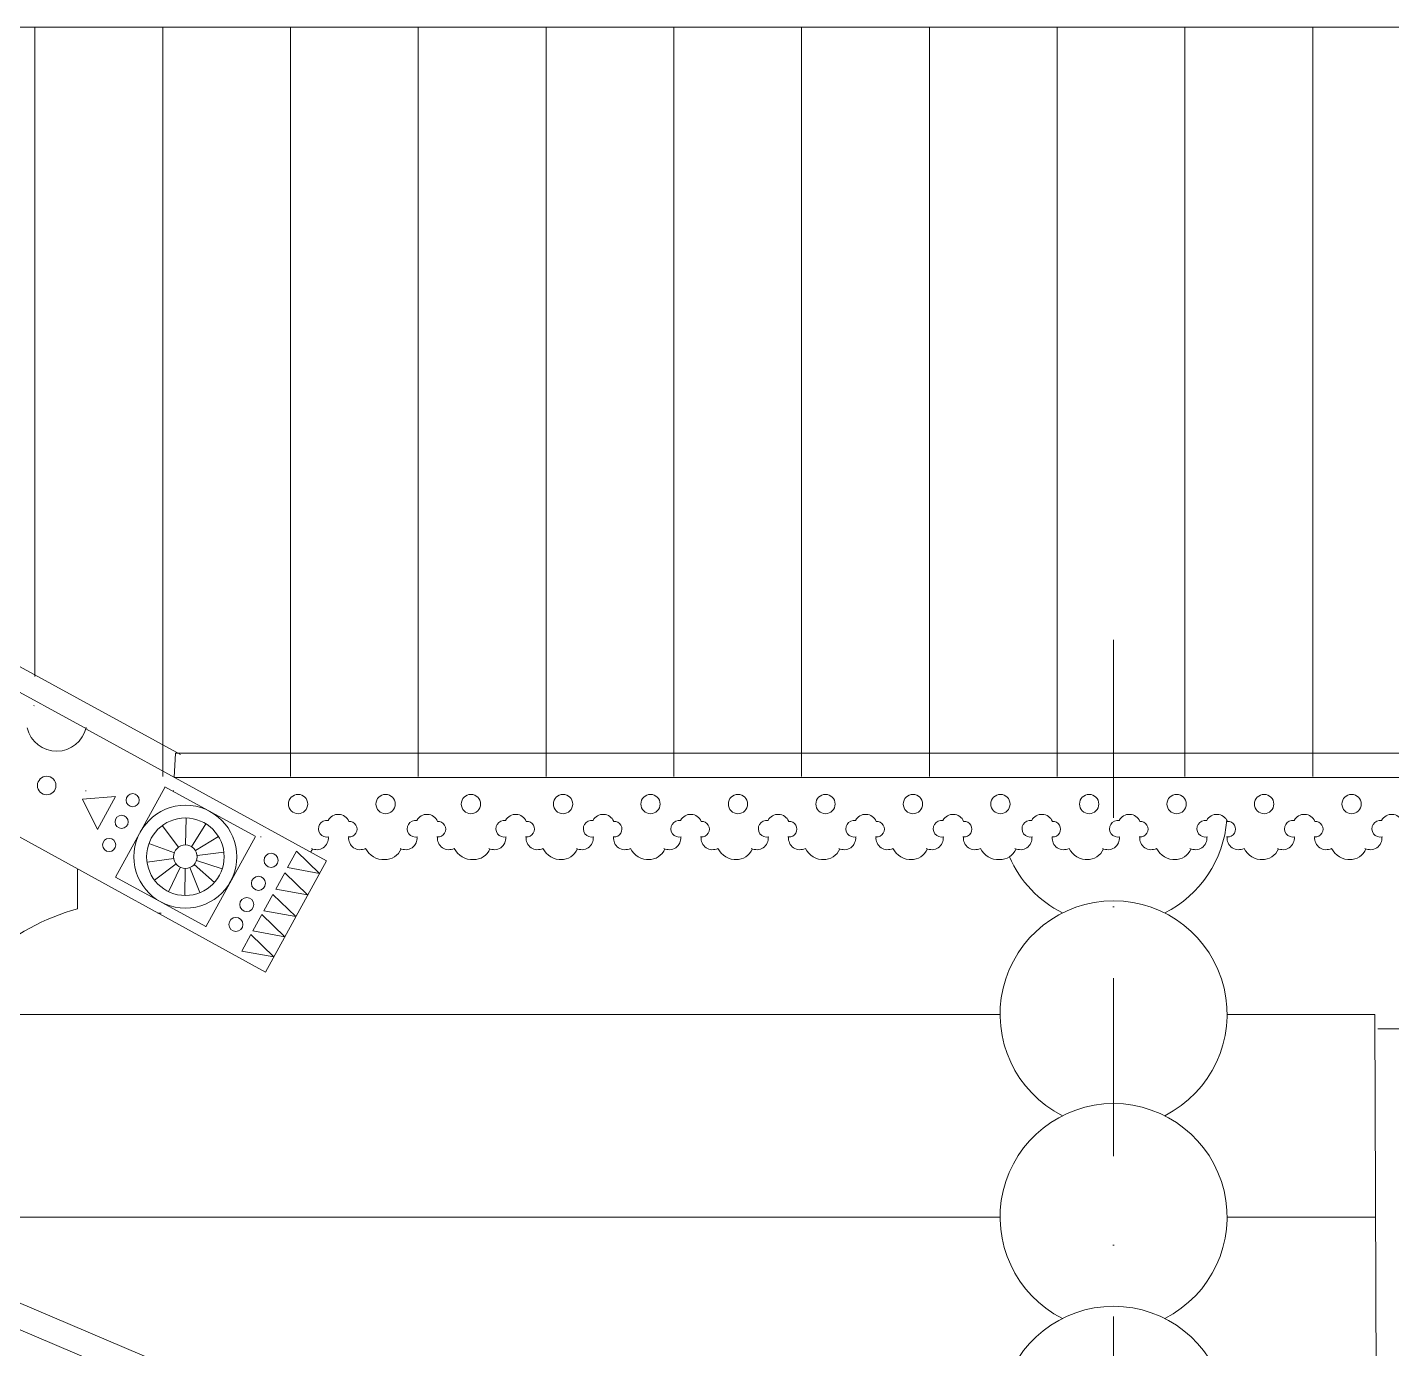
# Model space of a CAD drawing. Header units: millimetres. Extents: x 2399 to 111977, y 1313 to 59551.
# Drawn here: x 18892 to 21597, y 35531 to 38150 of the extents above; entities that cross this region are included whole.
import ezdxf

# ---------------------------------------------------------------- set-up
doc = ezdxf.new("R2010")
doc.units = ezdxf.units.MM
doc.linetypes.add('Штрихпунктирная', pattern=[670.277762, 352.777767, -176.388884, 0, -141.111112])
doc.layers.add('hatch1', color=7, linetype='Continuous', lineweight=20, true_color=0x6a6a6a)
doc.layers.add('main line', color=7, linetype='Continuous', lineweight=13)

msp = doc.modelspace()

# ---------------------------------------------------------------- linework, layer by layer
at = {"layer": 'hatch1', "color": 251, "linetype": 'Continuous', "lineweight": 20, "true_color": 0x6a6a6a}
for p, q in [((19484.9032, 36497.447), (19007.8092, 36759.4037)), ((19001.434, 36620.2392), (19067.1698, 36625.3074)), ((19067.1698, 36625.3074), (19031.4177, 36560.1932)), ((19165.0247, 36644.2697), (19067.0217, 36465.4097)), ((19343.7723, 36546.3283), (19164.6819, 36644.4574)), ((19031.4177, 36560.1932), (19001.434, 36620.2392)), ((19159.6774, 36567.6494), (19191.5211, 36524.6323)), ((19206.7791, 36582.7164), (19205.8134, 36529.2042)), ((19217.6339, 36525.736), (19245.7343, 36571.2865)), ((19225.329, 36517.9814), (19271.0943, 36545.7309)), ((19246.112, 36367.2805), (19344.115, 36546.1405)), ((19133.1412, 36532.0357), (19183.469, 36513.8258)), ((19228.6099, 36508.0244), (19281.7045, 36514.8516)), ((19425.9189, 36516.9561), (19408.0438, 36484.4008)), ((19425.9189, 36516.9561), (19471.173, 36472.9529)), ((19129.2972, 36495.2543), (19182.3918, 36502.0814)), ((19186.7708, 36491.8647), (19144.0224, 36459.6612)), ((19222.8521, 36490.4416), (19262.9312, 36454.9712)), ((19227.5585, 36498.6643), (19278.4418, 36482.0696)), ((19484.9032, 36497.447), (19364.026, 36277.2969)), ((19067.0111, 36465.4155), (19246.1015, 36367.2863)), ((19195.3242, 36484.8647), (19172.2109, 36436.5919)), ((19204.9722, 36482.5823), (19204.0065, 36429.0701)), ((19214.1437, 36484.2831), (19234.2322, 36434.6752)), ((19402.3816, 36474.0884), (19384.5066, 36441.5331)), ((19402.3816, 36474.0884), (19447.6357, 36430.0852)), ((19471.173, 36472.9529), (19408.0438, 36484.4008)), ((19447.6357, 36430.0852), (19384.5066, 36441.5331)), ((19378.8444, 36431.2207), (19360.9693, 36398.6654)), ((19378.8444, 36431.2207), (19424.0985, 36387.2175)), ((19356.9843, 36391.4076), (19339.1092, 36358.8522)), ((19356.9843, 36391.4076), (19402.2384, 36347.4044)), ((19424.0985, 36387.2175), (19360.9693, 36398.6654)), ((19335.1242, 36351.5944), (19317.2491, 36319.0391)), ((19335.1242, 36351.5944), (19380.3783, 36307.5913)), ((19402.2384, 36347.4044), (19339.1092, 36358.8522)), ((19380.3783, 36307.5913), (19317.2491, 36319.0391))]:
    msp.add_line(p, q, dxfattribs=at)
for centre, radius in [((19205.3928, 36505.8932), 101.9943), ((19079.0349, 36574.896), 13.0643), ((19205.3928, 36505.8932), 76.8357), ((19054.2863, 36529.1752), 13.0643), ((19205.3928, 36505.8932), 23.3148), ((19375.1953, 36498.7538), 13.9829), ((19350.1788, 36453.1921), 13.9829), ((19327.0764, 36411.1164), 13.9829), ((19305.4517, 36371.7318), 13.9829)]:
    msp.add_circle(centre, radius, dxfattribs=at)
at = {"layer": 'main line', "color": 7, "linetype": 'Continuous', "lineweight": 13}
for p, q in [((22732.462, 38149.8902), (18580.1935, 38149.8902)), ((18907.1735, 38149.8902), (18907.1735, 36863.3086)), ((19160.4661, 38149.8902), (19160.4661, 36664.7037)), ((19413.7587, 38149.8902), (19413.7587, 36664.7037)), ((19667.0512, 38149.8902), (19667.0512, 36664.7037)), ((19920.3438, 38149.8902), (19920.3438, 36664.7037)), ((20173.6364, 38149.8902), (20173.6364, 36664.7037)), ((20426.929, 38149.8902), (20426.929, 36664.7037)), ((20680.2216, 38149.8902), (20680.2216, 36664.7037)), ((20933.5142, 38149.8902), (20933.5142, 36664.7037)), ((21186.8068, 38149.8902), (21186.8068, 36664.7037)), ((21440.0994, 38149.8902), (21440.0994, 36664.7037)), ((19196.001, 36708.2011), (16823.7168, 38005.5979)), ((19010.4686, 36758.8429), (16776.6031, 37980.7323)), ((15722.4651, 36958.9564), (20268.7343, 35030.8496)), ((15691.5619, 36919.3338), (20268.7343, 34978.1207)), ((19484.9032, 36497.447), (19007.8092, 36759.4037)), ((19185.8373, 36710.908), (19183.4424, 36662.9693)), ((19185.8373, 36710.908), (22732.462, 36710.908)), ((19183.4424, 36662.9693), (22732.462, 36662.9693)), ((18854.7503, 36556.9235), (19364.026, 36277.2969)), ((18991.8096, 36402.9384), (18991.8096, 36481.6687)), ((19150.9849, 36394.2708), (19157.5579, 36394.2708)), ((18722.5966, 36193.4714), (20820.3271, 36193.4714)), ((21270.3271, 36193.4714), (21563.0665, 36193.4714)), ((21568.8934, 34479.4424), (21563.0665, 36193.4714)), ((21568.8934, 36164.9748), (21689.1411, 36164.9748)), ((18579.5363, 35791.6199), (20820.3271, 35791.6199)), ((21270.3271, 35791.6199), (21563.0665, 35791.6199))]:
    msp.add_line(p, q, dxfattribs=at)
at = {"layer": 'main line', "color": 7, "linetype": 'Штрихпунктирная', "lineweight": 13}
msp.add_line((21045.2827, 36935.64), (21045.2827, 29503.8182), dxfattribs=at)
at = {"layer": 'main line', "color": 7, "linetype": 'Continuous', "lineweight": 13, "flags": 128}
for points in [[(18904.7668, 36805.172, 0.017938026), (18905.8228, 36805.7345)], [(18904.7668, 36805.172, 0.017938026), (18905.8228, 36805.7345)], [(18904.7668, 36805.172, 0.017938026), (18905.8228, 36805.7345)], [(18904.7668, 36805.172, 0.017938026), (18905.8228, 36805.7345)], [(18904.7668, 36805.172, 0.017938026), (18905.8228, 36805.7345)], [(18904.7668, 36805.172, 0.017938026), (18905.8228, 36805.7345)], [(19007.6592, 36636.6873, 0.017938026), (19008.8306, 36636.4435)], [(19007.6592, 36636.6873, 0.017938026), (19008.8306, 36636.4435)], [(19007.6592, 36636.6873, 0.017938026), (19008.8306, 36636.4435)], [(19007.6592, 36636.6873, 0.017938026), (19008.8306, 36636.4435)], [(19007.6592, 36636.6873, 0.017938026), (19008.8306, 36636.4435)], [(19007.6592, 36636.6873, 0.017938026), (19008.8306, 36636.4435)], [(19007.6592, 36636.6873, 0.017938026), (19008.8306, 36636.4435)], [(19007.6592, 36636.6873, 0.017938026), (19008.8306, 36636.4435)], [(19007.6592, 36636.6873, 0.017938026), (19008.8306, 36636.4435)], [(19007.6592, 36636.6873, 0.017938026), (19008.8306, 36636.4435)], [(19007.6592, 36636.6873, 0.017938026), (19008.8306, 36636.4435)], [(19007.6592, 36636.6873, 0.017938026), (19008.8306, 36636.4435)], [(19181.0712, 36636.6873, 0.017938026), (19182.2425, 36636.4435)], [(19181.0712, 36636.6873, 0.017938026), (19182.2425, 36636.4435)], [(19181.0712, 36636.6873, 0.017938026), (19182.2425, 36636.4435)], [(19181.0712, 36636.6873, 0.017938026), (19182.2425, 36636.4435)], [(19181.0712, 36636.6873, 0.017938026), (19182.2425, 36636.4435)], [(19181.0712, 36636.6873, 0.017938026), (19182.2425, 36636.4435)], [(19181.0712, 36636.6873, 0.017938026), (19182.2425, 36636.4435)], [(19181.0712, 36636.6873, 0.017938026), (19182.2425, 36636.4435)], [(19181.0712, 36636.6873, 0.017938026), (19182.2425, 36636.4435)], [(19181.0712, 36636.6873, 0.017938026), (19182.2425, 36636.4435)], [(19181.0712, 36636.6873, 0.017938026), (19182.2425, 36636.4435)], [(19181.0712, 36636.6873, 0.017938026), (19182.2425, 36636.4435)], [(19489.794, 36545.255, -1.219803903), (19488.3636, 36577.9369, -0.63216014), (19529.3276, 36575.9387, -1.067465283), (19529.0928, 36545.255, 0.60309642), (19562.4846, 36522.4888)], [(19489.794, 36545.255, -1.219803903), (19488.3636, 36577.9369, -0.63216014), (19529.3276, 36575.9387, -1.067465283), (19529.0928, 36545.255, 0.60309642), (19562.4846, 36522.4888)], [(19489.794, 36545.255, -1.219803903), (19488.3636, 36577.9369, -0.63216014), (19529.3276, 36575.9387, -1.067465283), (19529.0928, 36545.255, 0.60309642), (19562.4846, 36522.4888)], [(19489.794, 36545.255, -1.219803903), (19488.3636, 36577.9369, -0.63216014), (19529.3276, 36575.9387, -1.067465283), (19529.0928, 36545.255, 0.60309642), (19562.4846, 36522.4888)], [(19489.794, 36545.255, -1.219803903), (19488.3636, 36577.9369, -0.63216014), (19529.3276, 36575.9387, -1.067465283), (19529.0928, 36545.255, 0.60309642), (19562.4846, 36522.4888)], [(19489.794, 36545.255, -1.219803903), (19488.3636, 36577.9369, -0.63216014), (19529.3276, 36575.9387, -1.067465283), (19529.0928, 36545.255, 0.60309642), (19562.4846, 36522.4888)], [(19665.6607, 36545.255, -1.219803903), (19664.2302, 36577.9369, -0.63216014), (19705.1943, 36575.9387, -1.067465283), (19704.9595, 36545.255, 0.60309642), (19738.3513, 36522.4888)], [(19665.6607, 36545.255, -1.219803903), (19664.2302, 36577.9369, -0.63216014), (19705.1943, 36575.9387, -1.067465283), (19704.9595, 36545.255, 0.60309642), (19738.3513, 36522.4888)], [(19665.6607, 36545.255, -1.219803903), (19664.2302, 36577.9369, -0.63216014), (19705.1943, 36575.9387, -1.067465283), (19704.9595, 36545.255, 0.60309642), (19738.3513, 36522.4888)], [(19665.6607, 36545.255, -1.219803903), (19664.2302, 36577.9369, -0.63216014), (19705.1943, 36575.9387, -1.067465283), (19704.9595, 36545.255, 0.60309642), (19738.3513, 36522.4888)], [(19665.6607, 36545.255, -1.219803903), (19664.2302, 36577.9369, -0.63216014), (19705.1943, 36575.9387, -1.067465283), (19704.9595, 36545.255, 0.60309642), (19738.3513, 36522.4888)], [(19665.6607, 36545.255, -1.219803903), (19664.2302, 36577.9369, -0.63216014), (19705.1943, 36575.9387, -1.067465283), (19704.9595, 36545.255, 0.60309642), (19738.3513, 36522.4888)], [(19841.5274, 36545.255, -1.219803903), (19840.0969, 36577.9369, -0.63216014), (19881.061, 36575.9387, -1.067465283), (19880.8262, 36545.255, 0.60309642), (19914.218, 36522.4888)], [(19841.5274, 36545.255, -1.219803903), (19840.0969, 36577.9369, -0.63216014), (19881.061, 36575.9387, -1.067465283), (19880.8262, 36545.255, 0.60309642), (19914.218, 36522.4888)], [(19841.5274, 36545.255, -1.219803903), (19840.0969, 36577.9369, -0.63216014), (19881.061, 36575.9387, -1.067465283), (19880.8262, 36545.255, 0.60309642), (19914.218, 36522.4888)], [(19841.5274, 36545.255, -1.219803903), (19840.0969, 36577.9369, -0.63216014), (19881.061, 36575.9387, -1.067465283), (19880.8262, 36545.255, 0.60309642), (19914.218, 36522.4888)], [(19841.5274, 36545.255, -1.219803903), (19840.0969, 36577.9369, -0.63216014), (19881.061, 36575.9387, -1.067465283), (19880.8262, 36545.255, 0.60309642), (19914.218, 36522.4888)], [(19841.5274, 36545.255, -1.219803903), (19840.0969, 36577.9369, -0.63216014), (19881.061, 36575.9387, -1.067465283), (19880.8262, 36545.255, 0.60309642), (19914.218, 36522.4888)], [(20014.9394, 36545.255, -1.219803903), (20013.5089, 36577.9369, -0.63216014), (20054.4729, 36575.9387, -1.067465283), (20054.2382, 36545.255, 0.60309642), (20087.6299, 36522.4888)], [(20014.9394, 36545.255, -1.219803903), (20013.5089, 36577.9369, -0.63216014), (20054.4729, 36575.9387, -1.067465283), (20054.2382, 36545.255, 0.60309642), (20087.6299, 36522.4888)], [(20014.9394, 36545.255, -1.219803903), (20013.5089, 36577.9369, -0.63216014), (20054.4729, 36575.9387, -1.067465283), (20054.2382, 36545.255, 0.60309642), (20087.6299, 36522.4888)], [(20014.9394, 36545.255, -1.219803903), (20013.5089, 36577.9369, -0.63216014), (20054.4729, 36575.9387, -1.067465283), (20054.2382, 36545.255, 0.60309642), (20087.6299, 36522.4888)], [(20014.9394, 36545.255, -1.219803903), (20013.5089, 36577.9369, -0.63216014), (20054.4729, 36575.9387, -1.067465283), (20054.2382, 36545.255, 0.60309642), (20087.6299, 36522.4888)], [(20014.9394, 36545.255, -1.219803903), (20013.5089, 36577.9369, -0.63216014), (20054.4729, 36575.9387, -1.067465283), (20054.2382, 36545.255, 0.60309642), (20087.6299, 36522.4888)], [(20188.3513, 36545.255, -1.219803903), (20186.9209, 36577.9369, -0.63216014), (20227.8849, 36575.9387, -1.067465283), (20227.6501, 36545.255, 0.60309642), (20261.0419, 36522.4888)], [(20188.3513, 36545.255, -1.219803903), (20186.9209, 36577.9369, -0.63216014), (20227.8849, 36575.9387, -1.067465283), (20227.6501, 36545.255, 0.60309642), (20261.0419, 36522.4888)], [(20188.3513, 36545.255, -1.219803903), (20186.9209, 36577.9369, -0.63216014), (20227.8849, 36575.9387, -1.067465283), (20227.6501, 36545.255, 0.60309642), (20261.0419, 36522.4888)], [(20188.3513, 36545.255, -1.219803903), (20186.9209, 36577.9369, -0.63216014), (20227.8849, 36575.9387, -1.067465283), (20227.6501, 36545.255, 0.60309642), (20261.0419, 36522.4888)], [(20188.3513, 36545.255, -1.219803903), (20186.9209, 36577.9369, -0.63216014), (20227.8849, 36575.9387, -1.067465283), (20227.6501, 36545.255, 0.60309642), (20261.0419, 36522.4888)], [(20188.3513, 36545.255, -1.219803903), (20186.9209, 36577.9369, -0.63216014), (20227.8849, 36575.9387, -1.067465283), (20227.6501, 36545.255, 0.60309642), (20261.0419, 36522.4888)], [(20361.7633, 36545.255, -1.219803903), (20360.3328, 36577.9369, -0.63216014), (20401.2969, 36575.9387, -1.067465283), (20401.0621, 36545.255, 0.60309642), (20434.4539, 36522.4888)], [(20361.7633, 36545.255, -1.219803903), (20360.3328, 36577.9369, -0.63216014), (20401.2969, 36575.9387, -1.067465283), (20401.0621, 36545.255, 0.60309642), (20434.4539, 36522.4888)], [(20361.7633, 36545.255, -1.219803903), (20360.3328, 36577.9369, -0.63216014), (20401.2969, 36575.9387, -1.067465283), (20401.0621, 36545.255, 0.60309642), (20434.4539, 36522.4888)], [(20361.7633, 36545.255, -1.219803903), (20360.3328, 36577.9369, -0.63216014), (20401.2969, 36575.9387, -1.067465283), (20401.0621, 36545.255, 0.60309642), (20434.4539, 36522.4888)], [(20361.7633, 36545.255, -1.219803903), (20360.3328, 36577.9369, -0.63216014), (20401.2969, 36575.9387, -1.067465283), (20401.0621, 36545.255, 0.60309642), (20434.4539, 36522.4888)], [(20361.7633, 36545.255, -1.219803903), (20360.3328, 36577.9369, -0.63216014), (20401.2969, 36575.9387, -1.067465283), (20401.0621, 36545.255, 0.60309642), (20434.4539, 36522.4888)], [(20535.1753, 36545.255, -1.219803903), (20533.7448, 36577.9369, -0.63216014), (20574.7088, 36575.9387, -1.067465283), (20574.4741, 36545.255, 0.60309642), (20607.8658, 36522.4888)], [(20535.1753, 36545.255, -1.219803903), (20533.7448, 36577.9369, -0.63216014), (20574.7088, 36575.9387, -1.067465283), (20574.4741, 36545.255, 0.60309642), (20607.8658, 36522.4888)], [(20535.1753, 36545.255, -1.219803903), (20533.7448, 36577.9369, -0.63216014), (20574.7088, 36575.9387, -1.067465283), (20574.4741, 36545.255, 0.60309642), (20607.8658, 36522.4888)], [(20535.1753, 36545.255, -1.219803903), (20533.7448, 36577.9369, -0.63216014), (20574.7088, 36575.9387, -1.067465283), (20574.4741, 36545.255, 0.60309642), (20607.8658, 36522.4888)], [(20535.1753, 36545.255, -1.219803903), (20533.7448, 36577.9369, -0.63216014), (20574.7088, 36575.9387, -1.067465283), (20574.4741, 36545.255, 0.60309642), (20607.8658, 36522.4888)], [(20535.1753, 36545.255, -1.219803903), (20533.7448, 36577.9369, -0.63216014), (20574.7088, 36575.9387, -1.067465283), (20574.4741, 36545.255, 0.60309642), (20607.8658, 36522.4888)], [(20708.5872, 36545.255, -1.219803903), (20707.1568, 36577.9369, -0.63216014), (20748.1208, 36575.9387, -1.067465283), (20747.886, 36545.255, 0.60309642), (20781.2778, 36522.4888)], [(20708.5872, 36545.255, -1.219803903), (20707.1568, 36577.9369, -0.63216014), (20748.1208, 36575.9387, -1.067465283), (20747.886, 36545.255, 0.60309642), (20781.2778, 36522.4888)], [(20708.5872, 36545.255, -1.219803903), (20707.1568, 36577.9369, -0.63216014), (20748.1208, 36575.9387, -1.067465283), (20747.886, 36545.255, 0.60309642), (20781.2778, 36522.4888)], [(20708.5872, 36545.255, -1.219803903), (20707.1568, 36577.9369, -0.63216014), (20748.1208, 36575.9387, -1.067465283), (20747.886, 36545.255, 0.60309642), (20781.2778, 36522.4888)], [(20708.5872, 36545.255, -1.219803903), (20707.1568, 36577.9369, -0.63216014), (20748.1208, 36575.9387, -1.067465283), (20747.886, 36545.255, 0.60309642), (20781.2778, 36522.4888)], [(20708.5872, 36545.255, -1.219803903), (20707.1568, 36577.9369, -0.63216014), (20748.1208, 36575.9387, -1.067465283), (20747.886, 36545.255, 0.60309642), (20781.2778, 36522.4888)], [(20884.4539, 36545.255, -1.219803903), (20883.0235, 36577.9369, -0.63216014), (20923.9875, 36575.9387, -1.067465283), (20923.7527, 36545.255, 0.60309642), (20957.1445, 36522.4888)], [(20884.4539, 36545.255, -1.219803903), (20883.0235, 36577.9369, -0.63216014), (20923.9875, 36575.9387, -1.067465283), (20923.7527, 36545.255, 0.60309642), (20957.1445, 36522.4888)], [(20884.4539, 36545.255, -1.219803903), (20883.0235, 36577.9369, -0.63216014), (20923.9875, 36575.9387, -1.067465283), (20923.7527, 36545.255, 0.60309642), (20957.1445, 36522.4888)], [(20884.4539, 36545.255, -1.219803903), (20883.0235, 36577.9369, -0.63216014), (20923.9875, 36575.9387, -1.067465283), (20923.7527, 36545.255, 0.60309642), (20957.1445, 36522.4888)], [(20884.4539, 36545.255, -1.219803903), (20883.0235, 36577.9369, -0.63216014), (20923.9875, 36575.9387, -1.067465283), (20923.7527, 36545.255, 0.60309642), (20957.1445, 36522.4888)], [(20884.4539, 36545.255, -1.219803903), (20883.0235, 36577.9369, -0.63216014), (20923.9875, 36575.9387, -1.067465283), (20923.7527, 36545.255, 0.60309642), (20957.1445, 36522.4888)], [(21057.8659, 36545.255, -1.219803903), (21056.4354, 36577.9369, -0.63216014), (21097.3995, 36575.9387, -1.067465283), (21097.1647, 36545.255, 0.60309642), (21130.5565, 36522.4888)], [(21057.8659, 36545.255, -1.219803903), (21056.4354, 36577.9369, -0.63216014), (21097.3995, 36575.9387, -1.067465283), (21097.1647, 36545.255, 0.60309642), (21130.5565, 36522.4888)], [(21057.8659, 36545.255, -1.219803903), (21056.4354, 36577.9369, -0.63216014), (21097.3995, 36575.9387, -1.067465283), (21097.1647, 36545.255, 0.60309642), (21130.5565, 36522.4888)], [(21057.8659, 36545.255, -1.219803903), (21056.4354, 36577.9369, -0.63216014), (21097.3995, 36575.9387, -1.067465283), (21097.1647, 36545.255, 0.60309642), (21130.5565, 36522.4888)], [(21057.8659, 36545.255, -1.219803903), (21056.4354, 36577.9369, -0.63216014), (21097.3995, 36575.9387, -1.067465283), (21097.1647, 36545.255, 0.60309642), (21130.5565, 36522.4888)], [(21057.8659, 36545.255, -1.219803903), (21056.4354, 36577.9369, -0.63216014), (21097.3995, 36575.9387, -1.067465283), (21097.1647, 36545.255, 0.60309642), (21130.5565, 36522.4888)], [(21231.2778, 36545.255, -1.219803903), (21229.8474, 36577.9369, -0.63216014), (21270.8114, 36575.9387, -1.067465283), (21270.5767, 36545.255, 0.60309642), (21303.9684, 36522.4888)], [(21231.2778, 36545.255, -1.219803903), (21229.8474, 36577.9369, -0.63216014), (21270.8114, 36575.9387, -1.067465283), (21270.5767, 36545.255, 0.60309642), (21303.9684, 36522.4888)], [(21231.2778, 36545.255, -1.219803903), (21229.8474, 36577.9369, -0.63216014), (21270.8114, 36575.9387, -1.067465283), (21270.5767, 36545.255, 0.60309642), (21303.9684, 36522.4888)], [(21231.2778, 36545.255, -1.219803903), (21229.8474, 36577.9369, -0.63216014), (21270.8114, 36575.9387, -1.067465283), (21270.5767, 36545.255, 0.60309642), (21303.9684, 36522.4888)], [(21231.2778, 36545.255, -1.219803903), (21229.8474, 36577.9369, -0.63216014), (21270.8114, 36575.9387, -1.067465283), (21270.5767, 36545.255, 0.60309642), (21303.9684, 36522.4888)], [(21231.2778, 36545.255, -1.219803903), (21229.8474, 36577.9369, -0.63216014), (21270.8114, 36575.9387, -1.067465283), (21270.5767, 36545.255, 0.60309642), (21303.9684, 36522.4888)], [(21404.6898, 36545.255, -1.219803903), (21403.2594, 36577.9369, -0.63216014), (21444.2234, 36575.9387, -1.067465283), (21443.9886, 36545.255, 0.60309642), (21477.3804, 36522.4888)], [(21404.6898, 36545.255, -1.219803903), (21403.2594, 36577.9369, -0.63216014), (21444.2234, 36575.9387, -1.067465283), (21443.9886, 36545.255, 0.60309642), (21477.3804, 36522.4888)], [(21404.6898, 36545.255, -1.219803903), (21403.2594, 36577.9369, -0.63216014), (21444.2234, 36575.9387, -1.067465283), (21443.9886, 36545.255, 0.60309642), (21477.3804, 36522.4888)], [(21404.6898, 36545.255, -1.219803903), (21403.2594, 36577.9369, -0.63216014), (21444.2234, 36575.9387, -1.067465283), (21443.9886, 36545.255, 0.60309642), (21477.3804, 36522.4888)], [(21404.6898, 36545.255, -1.219803903), (21403.2594, 36577.9369, -0.63216014), (21444.2234, 36575.9387, -1.067465283), (21443.9886, 36545.255, 0.60309642), (21477.3804, 36522.4888)], [(21404.6898, 36545.255, -1.219803903), (21403.2594, 36577.9369, -0.63216014), (21444.2234, 36575.9387, -1.067465283), (21443.9886, 36545.255, 0.60309642), (21477.3804, 36522.4888)], [(21578.1018, 36545.255, -1.219803903), (21576.6713, 36577.9369, -0.63216014), (21617.6354, 36575.9387, -1.067465283), (21617.4006, 36545.255, 0.60309642), (21650.7924, 36522.4888)], [(21578.1018, 36545.255, -1.219803903), (21576.6713, 36577.9369, -0.63216014), (21617.6354, 36575.9387, -1.067465283), (21617.4006, 36545.255, 0.60309642), (21650.7924, 36522.4888)], [(21578.1018, 36545.255, -1.219803903), (21576.6713, 36577.9369, -0.63216014), (21617.6354, 36575.9387, -1.067465283), (21617.4006, 36545.255, 0.60309642), (21650.7924, 36522.4888)], [(21578.1018, 36545.255, -1.219803903), (21576.6713, 36577.9369, -0.63216014), (21617.6354, 36575.9387, -1.067465283), (21617.4006, 36545.255, 0.60309642), (21650.7924, 36522.4888)], [(21578.1018, 36545.255, -1.219803903), (21576.6713, 36577.9369, -0.63216014), (21617.6354, 36575.9387, -1.067465283), (21617.4006, 36545.255, 0.60309642), (21650.7924, 36522.4888)], [(21578.1018, 36545.255, -1.219803903), (21576.6713, 36577.9369, -0.63216014), (21617.6354, 36575.9387, -1.067465283), (21617.4006, 36545.255, 0.60309642), (21650.7924, 36522.4888)], [(19354.4831, 36545.255, 0.017938026), (19355.6545, 36545.0112)], [(19354.4831, 36545.255, 0.017938026), (19355.6545, 36545.0112)], [(19354.4831, 36545.255, 0.017938026), (19355.6545, 36545.0112)], [(19354.4831, 36545.255, 0.017938026), (19355.6545, 36545.0112)], [(19354.4831, 36545.255, 0.017938026), (19355.6545, 36545.0112)], [(19354.4831, 36545.255, 0.017938026), (19355.6545, 36545.0112)], [(19354.4831, 36545.255, 0.017938026), (19355.6545, 36545.0112)], [(19354.4831, 36545.255, 0.017938026), (19355.6545, 36545.0112)], [(19354.4831, 36545.255, 0.017938026), (19355.6545, 36545.0112)], [(19354.4831, 36545.255, 0.017938026), (19355.6545, 36545.0112)], [(19354.4831, 36545.255, 0.017938026), (19355.6545, 36545.0112)], [(19354.4831, 36545.255, 0.017938026), (19355.6545, 36545.0112)], [(19488.5963, 36545.255, -0.60309642), (19455.2045, 36522.4888)], [(19488.5963, 36545.255, -0.60309642), (19455.2045, 36522.4888)], [(19488.5963, 36545.255, -0.60309642), (19455.2045, 36522.4888)], [(19488.5963, 36545.255, -0.60309642), (19455.2045, 36522.4888)], [(19488.5963, 36545.255, -0.60309642), (19455.2045, 36522.4888)], [(19488.5963, 36545.255, -0.60309642), (19455.2045, 36522.4888)], [(19527.8951, 36545.255, 0.017938026), (19529.0665, 36545.0112)], [(19527.8951, 36545.255, 0.017938026), (19529.0665, 36545.0112)], [(19527.8951, 36545.255, 0.017938026), (19529.0665, 36545.0112)], [(19527.8951, 36545.255, 0.017938026), (19529.0665, 36545.0112)], [(19527.8951, 36545.255, 0.017938026), (19529.0665, 36545.0112)], [(19527.8951, 36545.255, 0.017938026), (19529.0665, 36545.0112)], [(19664.463, 36545.255, -0.60309642), (19631.0712, 36522.4888)], [(19664.463, 36545.255, -0.60309642), (19631.0712, 36522.4888)], [(19664.463, 36545.255, -0.60309642), (19631.0712, 36522.4888)], [(19664.463, 36545.255, -0.60309642), (19631.0712, 36522.4888)], [(19664.463, 36545.255, -0.60309642), (19631.0712, 36522.4888)], [(19664.463, 36545.255, -0.60309642), (19631.0712, 36522.4888)], [(19703.7618, 36545.255, 0.017938026), (19704.9332, 36545.0112)], [(19703.7618, 36545.255, 0.017938026), (19704.9332, 36545.0112)], [(19703.7618, 36545.255, 0.017938026), (19704.9332, 36545.0112)], [(19703.7618, 36545.255, 0.017938026), (19704.9332, 36545.0112)], [(19703.7618, 36545.255, 0.017938026), (19704.9332, 36545.0112)], [(19703.7618, 36545.255, 0.017938026), (19704.9332, 36545.0112)], [(19840.3297, 36545.255, -0.60309642), (19806.9379, 36522.4888)], [(19840.3297, 36545.255, -0.60309642), (19806.9379, 36522.4888)], [(19840.3297, 36545.255, -0.60309642), (19806.9379, 36522.4888)], [(19840.3297, 36545.255, -0.60309642), (19806.9379, 36522.4888)], [(19840.3297, 36545.255, -0.60309642), (19806.9379, 36522.4888)], [(19840.3297, 36545.255, -0.60309642), (19806.9379, 36522.4888)], [(19879.6285, 36545.255, 0.017938026), (19880.7999, 36545.0112)], [(19879.6285, 36545.255, 0.017938026), (19880.7999, 36545.0112)], [(19879.6285, 36545.255, 0.017938026), (19880.7999, 36545.0112)], [(19879.6285, 36545.255, 0.017938026), (19880.7999, 36545.0112)], [(19879.6285, 36545.255, 0.017938026), (19880.7999, 36545.0112)], [(19879.6285, 36545.255, 0.017938026), (19880.7999, 36545.0112)], [(20013.7416, 36545.255, -0.60309642), (19980.3499, 36522.4888)], [(20013.7416, 36545.255, -0.60309642), (19980.3499, 36522.4888)], [(20013.7416, 36545.255, -0.60309642), (19980.3499, 36522.4888)], [(20013.7416, 36545.255, -0.60309642), (19980.3499, 36522.4888)], [(20013.7416, 36545.255, -0.60309642), (19980.3499, 36522.4888)], [(20013.7416, 36545.255, -0.60309642), (19980.3499, 36522.4888)], [(20053.0405, 36545.255, 0.017938026), (20054.2118, 36545.0112)], [(20053.0405, 36545.255, 0.017938026), (20054.2118, 36545.0112)], [(20053.0405, 36545.255, 0.017938026), (20054.2118, 36545.0112)], [(20053.0405, 36545.255, 0.017938026), (20054.2118, 36545.0112)], [(20053.0405, 36545.255, 0.017938026), (20054.2118, 36545.0112)], [(20053.0405, 36545.255, 0.017938026), (20054.2118, 36545.0112)], [(20187.1536, 36545.255, -0.60309642), (20153.7619, 36522.4888)], [(20187.1536, 36545.255, -0.60309642), (20153.7619, 36522.4888)], [(20187.1536, 36545.255, -0.60309642), (20153.7619, 36522.4888)], [(20187.1536, 36545.255, -0.60309642), (20153.7619, 36522.4888)], [(20187.1536, 36545.255, -0.60309642), (20153.7619, 36522.4888)], [(20187.1536, 36545.255, -0.60309642), (20153.7619, 36522.4888)], [(20226.4524, 36545.255, 0.017938026), (20227.6238, 36545.0112)], [(20226.4524, 36545.255, 0.017938026), (20227.6238, 36545.0112)], [(20226.4524, 36545.255, 0.017938026), (20227.6238, 36545.0112)], [(20226.4524, 36545.255, 0.017938026), (20227.6238, 36545.0112)], [(20226.4524, 36545.255, 0.017938026), (20227.6238, 36545.0112)], [(20226.4524, 36545.255, 0.017938026), (20227.6238, 36545.0112)], [(20360.5656, 36545.255, -0.60309642), (20327.1738, 36522.4888)], [(20360.5656, 36545.255, -0.60309642), (20327.1738, 36522.4888)], [(20360.5656, 36545.255, -0.60309642), (20327.1738, 36522.4888)], [(20360.5656, 36545.255, -0.60309642), (20327.1738, 36522.4888)], [(20360.5656, 36545.255, -0.60309642), (20327.1738, 36522.4888)], [(20360.5656, 36545.255, -0.60309642), (20327.1738, 36522.4888)], [(20399.8644, 36545.255, 0.017938026), (20401.0358, 36545.0112)], [(20399.8644, 36545.255, 0.017938026), (20401.0358, 36545.0112)], [(20399.8644, 36545.255, 0.017938026), (20401.0358, 36545.0112)], [(20399.8644, 36545.255, 0.017938026), (20401.0358, 36545.0112)], [(20399.8644, 36545.255, 0.017938026), (20401.0358, 36545.0112)], [(20399.8644, 36545.255, 0.017938026), (20401.0358, 36545.0112)], [(20533.9775, 36545.255, -0.60309642), (20500.5858, 36522.4888)], [(20533.9775, 36545.255, -0.60309642), (20500.5858, 36522.4888)], [(20533.9775, 36545.255, -0.60309642), (20500.5858, 36522.4888)], [(20533.9775, 36545.255, -0.60309642), (20500.5858, 36522.4888)], [(20533.9775, 36545.255, -0.60309642), (20500.5858, 36522.4888)], [(20533.9775, 36545.255, -0.60309642), (20500.5858, 36522.4888)], [(20573.2764, 36545.255, 0.017938026), (20574.4477, 36545.0112)], [(20573.2764, 36545.255, 0.017938026), (20574.4477, 36545.0112)], [(20573.2764, 36545.255, 0.017938026), (20574.4477, 36545.0112)], [(20573.2764, 36545.255, 0.017938026), (20574.4477, 36545.0112)], [(20573.2764, 36545.255, 0.017938026), (20574.4477, 36545.0112)], [(20573.2764, 36545.255, 0.017938026), (20574.4477, 36545.0112)], [(20707.3895, 36545.255, -0.60309642), (20673.9977, 36522.4888)], [(20707.3895, 36545.255, -0.60309642), (20673.9977, 36522.4888)], [(20707.3895, 36545.255, -0.60309642), (20673.9977, 36522.4888)], [(20707.3895, 36545.255, -0.60309642), (20673.9977, 36522.4888)], [(20707.3895, 36545.255, -0.60309642), (20673.9977, 36522.4888)], [(20707.3895, 36545.255, -0.60309642), (20673.9977, 36522.4888)], [(20746.6883, 36545.255, 0.017938026), (20747.8597, 36545.0112)], [(20746.6883, 36545.255, 0.017938026), (20747.8597, 36545.0112)], [(20746.6883, 36545.255, 0.017938026), (20747.8597, 36545.0112)], [(20746.6883, 36545.255, 0.017938026), (20747.8597, 36545.0112)], [(20746.6883, 36545.255, 0.017938026), (20747.8597, 36545.0112)], [(20746.6883, 36545.255, 0.017938026), (20747.8597, 36545.0112)], [(20883.2562, 36545.255, -0.60309642), (20849.8644, 36522.4888)], [(20883.2562, 36545.255, -0.60309642), (20849.8644, 36522.4888)], [(20883.2562, 36545.255, -0.60309642), (20849.8644, 36522.4888)], [(20883.2562, 36545.255, -0.60309642), (20849.8644, 36522.4888)], [(20883.2562, 36545.255, -0.60309642), (20849.8644, 36522.4888)], [(20883.2562, 36545.255, -0.60309642), (20849.8644, 36522.4888)], [(21056.6682, 36545.255, -0.60309642), (21023.2764, 36522.4888)], [(21056.6682, 36545.255, -0.60309642), (21023.2764, 36522.4888)], [(21056.6682, 36545.255, -0.60309642), (21023.2764, 36522.4888)], [(21056.6682, 36545.255, -0.60309642), (21023.2764, 36522.4888)], [(21056.6682, 36545.255, -0.60309642), (21023.2764, 36522.4888)], [(21056.6682, 36545.255, -0.60309642), (21023.2764, 36522.4888)], [(21095.967, 36545.255, 0.017938026), (21097.1384, 36545.0112)], [(21095.967, 36545.255, 0.017938026), (21097.1384, 36545.0112)], [(21095.967, 36545.255, 0.017938026), (21097.1384, 36545.0112)], [(21095.967, 36545.255, 0.017938026), (21097.1384, 36545.0112)], [(21095.967, 36545.255, 0.017938026), (21097.1384, 36545.0112)], [(21095.967, 36545.255, 0.017938026), (21097.1384, 36545.0112)], [(21230.0801, 36545.255, -0.60309642), (21196.6884, 36522.4888)], [(21230.0801, 36545.255, -0.60309642), (21196.6884, 36522.4888)], [(21230.0801, 36545.255, -0.60309642), (21196.6884, 36522.4888)], [(21230.0801, 36545.255, -0.60309642), (21196.6884, 36522.4888)], [(21230.0801, 36545.255, -0.60309642), (21196.6884, 36522.4888)], [(21230.0801, 36545.255, -0.60309642), (21196.6884, 36522.4888)], [(21269.379, 36545.255, 0.017938026), (21270.5503, 36545.0112)], [(21269.379, 36545.255, 0.017938026), (21270.5503, 36545.0112)], [(21269.379, 36545.255, 0.017938026), (21270.5503, 36545.0112)], [(21269.379, 36545.255, 0.017938026), (21270.5503, 36545.0112)], [(21269.379, 36545.255, 0.017938026), (21270.5503, 36545.0112)], [(21269.379, 36545.255, 0.017938026), (21270.5503, 36545.0112)], [(21403.4921, 36545.255, -0.60309642), (21370.1003, 36522.4888)], [(21403.4921, 36545.255, -0.60309642), (21370.1003, 36522.4888)], [(21403.4921, 36545.255, -0.60309642), (21370.1003, 36522.4888)], [(21403.4921, 36545.255, -0.60309642), (21370.1003, 36522.4888)], [(21403.4921, 36545.255, -0.60309642), (21370.1003, 36522.4888)], [(21403.4921, 36545.255, -0.60309642), (21370.1003, 36522.4888)], [(21442.7909, 36545.255, 0.017938026), (21443.9623, 36545.0112)], [(21442.7909, 36545.255, 0.017938026), (21443.9623, 36545.0112)], [(21442.7909, 36545.255, 0.017938026), (21443.9623, 36545.0112)], [(21442.7909, 36545.255, 0.017938026), (21443.9623, 36545.0112)], [(21442.7909, 36545.255, 0.017938026), (21443.9623, 36545.0112)], [(21442.7909, 36545.255, 0.017938026), (21443.9623, 36545.0112)], [(21576.9041, 36545.255, -0.60309642), (21543.5123, 36522.4888)], [(21576.9041, 36545.255, -0.60309642), (21543.5123, 36522.4888)], [(21576.9041, 36545.255, -0.60309642), (21543.5123, 36522.4888)], [(21576.9041, 36545.255, -0.60309642), (21543.5123, 36522.4888)], [(21576.9041, 36545.255, -0.60309642), (21543.5123, 36522.4888)], [(21576.9041, 36545.255, -0.60309642), (21543.5123, 36522.4888)], [(19457.3189, 36521.5039, -0.055825999), (19453.4813, 36514.6997)], [(19457.3189, 36521.5039, -0.055825999), (19453.4813, 36514.6997)], [(19457.3189, 36521.5039, -0.055825999), (19453.4813, 36514.6997)], [(19457.3189, 36521.5039, -0.055825999), (19453.4813, 36514.6997)], [(19457.3189, 36521.5039, -0.055825999), (19453.4813, 36514.6997)], [(19457.3189, 36521.5039, -0.055825999), (19453.4813, 36514.6997)], [(19600.4123, 36500.1453, -0.304535594), (19562.4846, 36522.4888)], [(19600.4123, 36500.1453, -0.304535594), (19562.4846, 36522.4888)], [(19600.4123, 36500.1453, -0.304535594), (19562.4846, 36522.4888)], [(19600.4123, 36500.1453, -0.304535594), (19562.4846, 36522.4888)], [(19600.4123, 36500.1453, -0.304535594), (19562.4846, 36522.4888)], [(19600.4123, 36500.1453, -0.304535594), (19562.4846, 36522.4888)], [(19633.1856, 36521.5039, -0.304535594), (19600.4123, 36500.1453)], [(19633.1856, 36521.5039, -0.304535594), (19600.4123, 36500.1453)], [(19633.1856, 36521.5039, -0.304535594), (19600.4123, 36500.1453)], [(19633.1856, 36521.5039, -0.304535594), (19600.4123, 36500.1453)], [(19633.1856, 36521.5039, -0.304535594), (19600.4123, 36500.1453)], [(19633.1856, 36521.5039, -0.304535594), (19600.4123, 36500.1453)], [(19776.279, 36500.1453, -0.304535594), (19738.3513, 36522.4888)], [(19776.279, 36500.1453, -0.304535594), (19738.3513, 36522.4888)], [(19776.279, 36500.1453, -0.304535594), (19738.3513, 36522.4888)], [(19776.279, 36500.1453, -0.304535594), (19738.3513, 36522.4888)], [(19776.279, 36500.1453, -0.304535594), (19738.3513, 36522.4888)], [(19776.279, 36500.1453, -0.304535594), (19738.3513, 36522.4888)], [(19809.0523, 36521.5039, -0.304535594), (19776.279, 36500.1453)], [(19809.0523, 36521.5039, -0.304535594), (19776.279, 36500.1453)], [(19809.0523, 36521.5039, -0.304535594), (19776.279, 36500.1453)], [(19809.0523, 36521.5039, -0.304535594), (19776.279, 36500.1453)], [(19809.0523, 36521.5039, -0.304535594), (19776.279, 36500.1453)], [(19809.0523, 36521.5039, -0.304535594), (19776.279, 36500.1453)], [(19952.1457, 36500.1453, -0.304535594), (19914.218, 36522.4888)], [(19952.1457, 36500.1453, -0.304535594), (19914.218, 36522.4888)], [(19952.1457, 36500.1453, -0.304535594), (19914.218, 36522.4888)], [(19952.1457, 36500.1453, -0.304535594), (19914.218, 36522.4888)], [(19952.1457, 36500.1453, -0.304535594), (19914.218, 36522.4888)], [(19952.1457, 36500.1453, -0.304535594), (19914.218, 36522.4888)], [(19982.4643, 36521.5039, -0.304535594), (19949.6909, 36500.1453)], [(19982.4643, 36521.5039, -0.304535594), (19949.6909, 36500.1453)], [(19982.4643, 36521.5039, -0.304535594), (19949.6909, 36500.1453)], [(19982.4643, 36521.5039, -0.304535594), (19949.6909, 36500.1453)], [(19982.4643, 36521.5039, -0.304535594), (19949.6909, 36500.1453)], [(19982.4643, 36521.5039, -0.304535594), (19949.6909, 36500.1453)], [(20125.5576, 36500.1453, -0.304535594), (20087.6299, 36522.4888)], [(20125.5576, 36500.1453, -0.304535594), (20087.6299, 36522.4888)], [(20125.5576, 36500.1453, -0.304535594), (20087.6299, 36522.4888)], [(20125.5576, 36500.1453, -0.304535594), (20087.6299, 36522.4888)], [(20125.5576, 36500.1453, -0.304535594), (20087.6299, 36522.4888)], [(20125.5576, 36500.1453, -0.304535594), (20087.6299, 36522.4888)], [(20155.8763, 36521.5039, -0.304535594), (20123.1029, 36500.1453)], [(20155.8763, 36521.5039, -0.304535594), (20123.1029, 36500.1453)], [(20155.8763, 36521.5039, -0.304535594), (20123.1029, 36500.1453)], [(20155.8763, 36521.5039, -0.304535594), (20123.1029, 36500.1453)], [(20155.8763, 36521.5039, -0.304535594), (20123.1029, 36500.1453)], [(20155.8763, 36521.5039, -0.304535594), (20123.1029, 36500.1453)], [(20298.9696, 36500.1453, -0.304535594), (20261.0419, 36522.4888)], [(20298.9696, 36500.1453, -0.304535594), (20261.0419, 36522.4888)], [(20298.9696, 36500.1453, -0.304535594), (20261.0419, 36522.4888)], [(20298.9696, 36500.1453, -0.304535594), (20261.0419, 36522.4888)], [(20298.9696, 36500.1453, -0.304535594), (20261.0419, 36522.4888)], [(20298.9696, 36500.1453, -0.304535594), (20261.0419, 36522.4888)], [(20329.2882, 36521.5039, -0.304535594), (20296.5149, 36500.1453)], [(20329.2882, 36521.5039, -0.304535594), (20296.5149, 36500.1453)], [(20329.2882, 36521.5039, -0.304535594), (20296.5149, 36500.1453)], [(20329.2882, 36521.5039, -0.304535594), (20296.5149, 36500.1453)], [(20329.2882, 36521.5039, -0.304535594), (20296.5149, 36500.1453)], [(20329.2882, 36521.5039, -0.304535594), (20296.5149, 36500.1453)], [(20472.3816, 36500.1453, -0.304535594), (20434.4539, 36522.4888)], [(20472.3816, 36500.1453, -0.304535594), (20434.4539, 36522.4888)], [(20472.3816, 36500.1453, -0.304535594), (20434.4539, 36522.4888)], [(20472.3816, 36500.1453, -0.304535594), (20434.4539, 36522.4888)], [(20472.3816, 36500.1453, -0.304535594), (20434.4539, 36522.4888)], [(20472.3816, 36500.1453, -0.304535594), (20434.4539, 36522.4888)], [(20502.7002, 36521.5039, -0.304535594), (20469.9268, 36500.1453)], [(20502.7002, 36521.5039, -0.304535594), (20469.9268, 36500.1453)], [(20502.7002, 36521.5039, -0.304535594), (20469.9268, 36500.1453)], [(20502.7002, 36521.5039, -0.304535594), (20469.9268, 36500.1453)], [(20502.7002, 36521.5039, -0.304535594), (20469.9268, 36500.1453)], [(20502.7002, 36521.5039, -0.304535594), (20469.9268, 36500.1453)], [(20645.7935, 36500.1453, -0.304535594), (20607.8658, 36522.4888)], [(20645.7935, 36500.1453, -0.304535594), (20607.8658, 36522.4888)], [(20645.7935, 36500.1453, -0.304535594), (20607.8658, 36522.4888)], [(20645.7935, 36500.1453, -0.304535594), (20607.8658, 36522.4888)], [(20645.7935, 36500.1453, -0.304535594), (20607.8658, 36522.4888)], [(20645.7935, 36500.1453, -0.304535594), (20607.8658, 36522.4888)], [(20676.1122, 36521.5039, -0.304535594), (20643.3388, 36500.1453)], [(20676.1122, 36521.5039, -0.304535594), (20643.3388, 36500.1453)], [(20676.1122, 36521.5039, -0.304535594), (20643.3388, 36500.1453)], [(20676.1122, 36521.5039, -0.304535594), (20643.3388, 36500.1453)], [(20676.1122, 36521.5039, -0.304535594), (20643.3388, 36500.1453)], [(20676.1122, 36521.5039, -0.304535594), (20643.3388, 36500.1453)], [(20819.2055, 36500.1453, -0.304535594), (20781.2778, 36522.4888)], [(20819.2055, 36500.1453, -0.304535594), (20781.2778, 36522.4888)], [(20819.2055, 36500.1453, -0.304535594), (20781.2778, 36522.4888)], [(20819.2055, 36500.1453, -0.304535594), (20781.2778, 36522.4888)], [(20819.2055, 36500.1453, -0.304535594), (20781.2778, 36522.4888)], [(20819.2055, 36500.1453, -0.304535594), (20781.2778, 36522.4888)], [(20851.9789, 36521.5039, -0.304535594), (20819.2055, 36500.1453)], [(20851.9789, 36521.5039, -0.304535594), (20819.2055, 36500.1453)], [(20851.9789, 36521.5039, -0.304535594), (20819.2055, 36500.1453)], [(20851.9789, 36521.5039, -0.304535594), (20819.2055, 36500.1453)], [(20851.9789, 36521.5039, -0.304535594), (20819.2055, 36500.1453)], [(20851.9789, 36521.5039, -0.304535594), (20819.2055, 36500.1453)], [(20995.0722, 36500.1453, -0.304535594), (20957.1445, 36522.4888)], [(20995.0722, 36500.1453, -0.304535594), (20957.1445, 36522.4888)], [(20995.0722, 36500.1453, -0.304535594), (20957.1445, 36522.4888)], [(20995.0722, 36500.1453, -0.304535594), (20957.1445, 36522.4888)], [(20995.0722, 36500.1453, -0.304535594), (20957.1445, 36522.4888)], [(20995.0722, 36500.1453, -0.304535594), (20957.1445, 36522.4888)], [(21025.3908, 36521.5039, -0.304535594), (20992.6175, 36500.1453)], [(21025.3908, 36521.5039, -0.304535594), (20992.6175, 36500.1453)], [(21025.3908, 36521.5039, -0.304535594), (20992.6175, 36500.1453)], [(21025.3908, 36521.5039, -0.304535594), (20992.6175, 36500.1453)], [(21025.3908, 36521.5039, -0.304535594), (20992.6175, 36500.1453)], [(21025.3908, 36521.5039, -0.304535594), (20992.6175, 36500.1453)], [(21168.4842, 36500.1453, -0.304535594), (21130.5565, 36522.4888)], [(21168.4842, 36500.1453, -0.304535594), (21130.5565, 36522.4888)], [(21168.4842, 36500.1453, -0.304535594), (21130.5565, 36522.4888)], [(21168.4842, 36500.1453, -0.304535594), (21130.5565, 36522.4888)], [(21168.4842, 36500.1453, -0.304535594), (21130.5565, 36522.4888)], [(21168.4842, 36500.1453, -0.304535594), (21130.5565, 36522.4888)], [(21198.8028, 36521.5039, -0.304535594), (21166.0294, 36500.1453)], [(21198.8028, 36521.5039, -0.304535594), (21166.0294, 36500.1453)], [(21198.8028, 36521.5039, -0.304535594), (21166.0294, 36500.1453)], [(21198.8028, 36521.5039, -0.304535594), (21166.0294, 36500.1453)], [(21198.8028, 36521.5039, -0.304535594), (21166.0294, 36500.1453)], [(21198.8028, 36521.5039, -0.304535594), (21166.0294, 36500.1453)], [(21341.8961, 36500.1453, -0.304535594), (21303.9684, 36522.4888)], [(21341.8961, 36500.1453, -0.304535594), (21303.9684, 36522.4888)], [(21341.8961, 36500.1453, -0.304535594), (21303.9684, 36522.4888)], [(21341.8961, 36500.1453, -0.304535594), (21303.9684, 36522.4888)], [(21341.8961, 36500.1453, -0.304535594), (21303.9684, 36522.4888)], [(21341.8961, 36500.1453, -0.304535594), (21303.9684, 36522.4888)], [(21372.2148, 36521.5039, -0.304535594), (21339.4414, 36500.1453)], [(21372.2148, 36521.5039, -0.304535594), (21339.4414, 36500.1453)], [(21372.2148, 36521.5039, -0.304535594), (21339.4414, 36500.1453)], [(21372.2148, 36521.5039, -0.304535594), (21339.4414, 36500.1453)], [(21372.2148, 36521.5039, -0.304535594), (21339.4414, 36500.1453)], [(21372.2148, 36521.5039, -0.304535594), (21339.4414, 36500.1453)], [(21515.3081, 36500.1453, -0.304535594), (21477.3804, 36522.4888)], [(21515.3081, 36500.1453, -0.304535594), (21477.3804, 36522.4888)], [(21515.3081, 36500.1453, -0.304535594), (21477.3804, 36522.4888)], [(21515.3081, 36500.1453, -0.304535594), (21477.3804, 36522.4888)], [(21515.3081, 36500.1453, -0.304535594), (21477.3804, 36522.4888)], [(21515.3081, 36500.1453, -0.304535594), (21477.3804, 36522.4888)], [(21545.6267, 36521.5039, -0.304535594), (21512.8534, 36500.1453)], [(21545.6267, 36521.5039, -0.304535594), (21512.8534, 36500.1453)], [(21545.6267, 36521.5039, -0.304535594), (21512.8534, 36500.1453)], [(21545.6267, 36521.5039, -0.304535594), (21512.8534, 36500.1453)], [(21545.6267, 36521.5039, -0.304535594), (21512.8534, 36500.1453)], [(21545.6267, 36521.5039, -0.304535594), (21512.8534, 36500.1453)]]:
    msp.add_lwpolyline(points, format="xyb", dxfattribs=at)
at = {"layer": 'main line', "color": 7, "linetype": 'Continuous', "lineweight": 13}
for centre, radius in [((18930.4157, 36647.061), 18.3294), ((19100.8797, 36617.8523), 13.0643), ((19428.8073, 36610.3677), 19.1338), ((19428.8073, 36610.3677), 19.1338), ((19428.8073, 36610.3677), 19.1338), ((19428.8073, 36610.3677), 19.1338), ((19428.8073, 36610.3677), 19.1338), ((19428.8073, 36610.3677), 19.1338), ((19602.2193, 36610.3677), 19.1338), ((19602.2193, 36610.3677), 19.1338), ((19602.2193, 36610.3677), 19.1338), ((19602.2193, 36610.3677), 19.1338), ((19602.2193, 36610.3677), 19.1338), ((19602.2193, 36610.3677), 19.1338), ((19771.3572, 36610.3677), 19.1338), ((19771.3572, 36610.3677), 19.1338), ((19771.3572, 36610.3677), 19.1338), ((19771.3572, 36610.3677), 19.1338), ((19771.3572, 36610.3677), 19.1338), ((19771.3572, 36610.3677), 19.1338), ((19953.9527, 36610.3677), 19.1338), ((19953.9527, 36610.3677), 19.1338), ((19953.9527, 36610.3677), 19.1338), ((19953.9527, 36610.3677), 19.1338), ((19953.9527, 36610.3677), 19.1338), ((19953.9527, 36610.3677), 19.1338), ((20127.3646, 36610.3677), 19.1338), ((20127.3646, 36610.3677), 19.1338), ((20127.3646, 36610.3677), 19.1338), ((20127.3646, 36610.3677), 19.1338), ((20127.3646, 36610.3677), 19.1338), ((20127.3646, 36610.3677), 19.1338), ((20300.7766, 36610.3677), 19.1338), ((20300.7766, 36610.3677), 19.1338), ((20300.7766, 36610.3677), 19.1338), ((20300.7766, 36610.3677), 19.1338), ((20300.7766, 36610.3677), 19.1338), ((20300.7766, 36610.3677), 19.1338), ((20474.1886, 36610.3677), 19.1338), ((20474.1886, 36610.3677), 19.1338), ((20474.1886, 36610.3677), 19.1338), ((20474.1886, 36610.3677), 19.1338), ((20474.1886, 36610.3677), 19.1338), ((20474.1886, 36610.3677), 19.1338), ((20647.6005, 36610.3677), 19.1338), ((20647.6005, 36610.3677), 19.1338), ((20647.6005, 36610.3677), 19.1338), ((20647.6005, 36610.3677), 19.1338), ((20647.6005, 36610.3677), 19.1338), ((20647.6005, 36610.3677), 19.1338), ((20821.0125, 36610.3677), 19.1338), ((20821.0125, 36610.3677), 19.1338), ((20821.0125, 36610.3677), 19.1338), ((20821.0125, 36610.3677), 19.1338), ((20821.0125, 36610.3677), 19.1338), ((20821.0125, 36610.3677), 19.1338), ((20996.8792, 36610.3677), 19.1338), ((20996.8792, 36610.3677), 19.1338), ((20996.8792, 36610.3677), 19.1338), ((20996.8792, 36610.3677), 19.1338), ((20996.8792, 36610.3677), 19.1338), ((20996.8792, 36610.3677), 19.1338), ((21170.2912, 36610.3677), 19.1338), ((21170.2912, 36610.3677), 19.1338), ((21170.2912, 36610.3677), 19.1338), ((21170.2912, 36610.3677), 19.1338), ((21170.2912, 36610.3677), 19.1338), ((21170.2912, 36610.3677), 19.1338), ((21343.7031, 36610.3677), 19.1338), ((21343.7031, 36610.3677), 19.1338), ((21343.7031, 36610.3677), 19.1338), ((21343.7031, 36610.3677), 19.1338), ((21343.7031, 36610.3677), 19.1338), ((21343.7031, 36610.3677), 19.1338), ((21517.1151, 36610.3677), 19.1338), ((21517.1151, 36610.3677), 19.1338), ((21517.1151, 36610.3677), 19.1338), ((21517.1151, 36610.3677), 19.1338), ((21517.1151, 36610.3677), 19.1338), ((21517.1151, 36610.3677), 19.1338)]:
    msp.add_circle(centre, radius, dxfattribs=at)
for centre, radius, start, end in [((18950.108, 36774.8126), 59.7232, 193.2883789, 347.6134714), ((21045.3271, 36595.3755), 225, 296.7457516, 355.6416967), ((21045.3271, 36595.3755), 225, 203.4412943, 243.2542484), ((21045.3271, 36193.52), 225, 296.7457516, 243.2542484), ((19119.1307, 35954.6861), 465.9837, 105.8566174, 155.9595522), ((21045.3271, 35791.6644), 225, 296.7457516, 243.2542484), ((21045.3271, 35389.8089), 225, 296.7457516, 243.2542484)]:
    msp.add_arc(centre, radius, start, end, dxfattribs=at)

doc.saveas('drawing.dxf')
